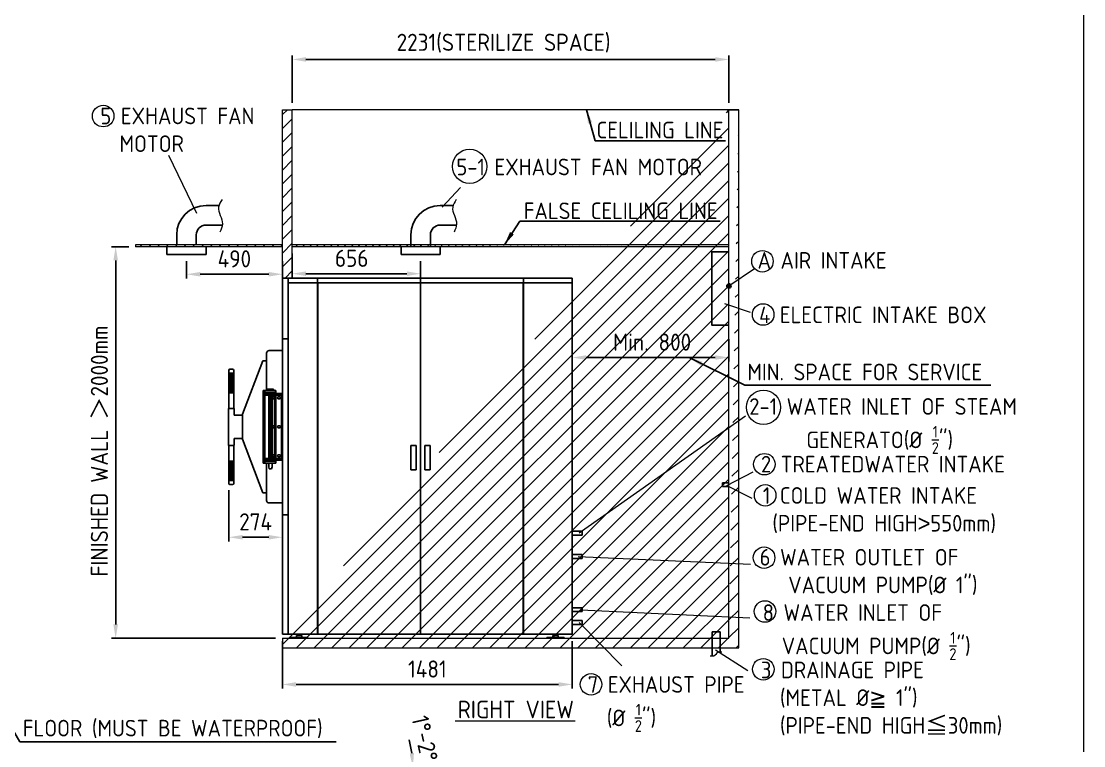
# Model space of a CAD drawing. Header units: millimetres. Extents: x -215875 to 28542, y -2277 to 9297.
# Drawn here: x 23114 to 28542, y 2074 to 5776 of the extents above; entities that cross this region are included whole.
import ezdxf

# ---------------------------------------------------------------- set-up
doc = ezdxf.new("R2010")
doc.units = ezdxf.units.MM
doc.header["$MEASUREMENT"] = 0
doc.linetypes.add('HIDDEN', pattern=[9.525, 6.35, -3.175])
doc.layers.get('0').update_dxf_attribs({"lineweight": 25})
for name, color, linetype, lineweight in [('D', 3, 'Continuous', 13), ('F', 7, 'Continuous', 15), ('H', 2, 'HIDDEN', 15), ('S', 4, 'Continuous', 15)]:
    doc.layers.add(name, color=color, linetype=linetype, lineweight=lineweight)
doc.styles.get("Standard").update_dxf_attribs({"font": 'KAIU.TTF'})
doc.styles.add('STU25', font='isocp2.shx')
doc.dimstyles.new('STU25', dxfattribs={"dimscale": 35, "dimtxt": 2.5, "dimasz": 2, "dimexe": 0.6, "dimexo": 1, "dimgap": 1, "dimtad": 1, "dimdsep": 46, "dimtxsty": 'STU25', "dimcen": 2, "dimazin": 2, "dimtfac": 1, "dimtmove": 0, "dimatfit": 3, "dimfxl": 0, "dimtolj": 1, "dimtzin": 0, "dimarcsym": 0})
doc.dimstyles.new('STU25$7', dxfattribs={"dimscale": 35, "dimtxt": 2.5, "dimasz": 2, "dimexe": 1.25, "dimexo": 0.625, "dimgap": 1, "dimtad": 0, "dimdec": 4, "dimdsep": 46, "dimtxsty": 'STU25', "dimcen": 2.5, "dimazin": 2, "dimtfac": 1, "dimtdec": 4, "dimtmove": 0, "dimatfit": 3, "dimfxl": 0, "dimtolj": 1, "dimtzin": 0, "dimarcsym": 0})

# ---------------------------------------------------------------- blocks, each defined once
blk = doc.blocks.new('*D1')
at = {"layer": 'D', "color": 0, "linetype": 'Continuous', "lineweight": -2}
for p, q in [((24498, 4588.8), (24498, 4464.8)), ((25154, 4549.6), (25154, 4464.8)), ((24568, 4485.8), (25084, 4485.8))]:
    blk.add_line(p, q, dxfattribs=at)
at = {"layer": 'D', "color": 0}
for points in [[(24568, 4497.5), (24568, 4474.2), (24498, 4485.8)], [(25084, 4474.2), (25084, 4497.5), (25154, 4485.8)]]:
    blk.add_solid(points, dxfattribs=at)
at = {"layer": 'Defpoints', "color": 0}
for p in [(24498, 4623.8), (25154, 4584.6), (25154, 4485.8)]:
    blk.add_point(p, dxfattribs=at)
at = {"layer": 'D', "color": 0, "insert": (24802, 4564.6), "char_height": 87.5, "attachment_point": 5, "style": 'STU25'}
blk.add_mtext('\\A1;656', dxfattribs=at)
blk = doc.blocks.new('*D5')
at = {"layer": 'D', "color": 0, "lineweight": -2}
for p, q in [((25929, 4152.2), (25929, 4036.6)), ((26729, 4152.2), (26729, 4036.6)), ((25999, 4057.6), (26659, 4057.6))]:
    blk.add_line(p, q, dxfattribs=at)
at = {"layer": 'D', "color": 0}
for points in [[(25999, 4069.2), (25999, 4045.9), (25929, 4057.6)], [(26659, 4045.9), (26659, 4069.2), (26729, 4057.6)]]:
    blk.add_solid(points, dxfattribs=at)
at = {"layer": 'Defpoints', "color": 0}
for p in [(25929, 4187.2), (26729, 4187.2), (26729, 4057.6)]:
    blk.add_point(p, dxfattribs=at)
at = {"layer": 'D', "color": 0, "insert": (26336.9, 4136.3), "char_height": 87.5, "attachment_point": 5, "style": 'STU25'}
blk.add_mtext('\\A1;{\\Fisocp2.shx;Min. 800}', dxfattribs=at)
blk = doc.blocks.new('*D8')
at = {"layer": 'D', "color": 0, "lineweight": -2}
for p, q in [((24448, 2608.8), (24448, 2366.6)), ((25929, 2608.8), (25929, 2366.6)), ((24518, 2387.6), (25859, 2387.6))]:
    blk.add_line(p, q, dxfattribs=at)
at = {"layer": 'D', "color": 0}
for points in [[(24518, 2399.2), (24518, 2375.9), (24448, 2387.6)], [(25859, 2375.9), (25859, 2399.2), (25929, 2387.6)]]:
    blk.add_solid(points, dxfattribs=at)
at = {"layer": 'Defpoints', "color": 0}
for p in [(24448, 2643.8), (25929, 2643.8), (25929, 2387.6)]:
    blk.add_point(p, dxfattribs=at)
at = {"layer": 'D', "color": 0, "insert": (25188.5, 2466.3), "char_height": 87.5, "attachment_point": 5, "style": 'STU25'}
blk.add_mtext('\\A1;1481', dxfattribs=at)
blk = doc.blocks.new('*D11')
at = {"layer": 'D', "color": 0, "linetype": 'Continuous', "lineweight": -2}
for p, q in [((23958, 4549.6), (23958, 4462)), ((24448, 4549.6), (24448, 4462)), ((24028, 4483), (24378, 4483))]:
    blk.add_line(p, q, dxfattribs=at)
at = {"layer": 'D', "color": 0}
for points in [[(24028, 4494.7), (24028, 4471.4), (23958, 4483)], [(24378, 4471.4), (24378, 4494.7), (24448, 4483)]]:
    blk.add_solid(points, dxfattribs=at)
at = {"layer": 'Defpoints', "color": 0}
for p in [(23958, 4584.6), (24448, 4584.6), (24448, 4483)]:
    blk.add_point(p, dxfattribs=at)
at = {"layer": 'D', "color": 0, "insert": (24202.7, 4561.8), "char_height": 87.5, "attachment_point": 5, "style": 'STU25'}
blk.add_mtext('\\A1;490', dxfattribs=at)
blk = doc.blocks.new('*D13')
at = {"layer": 'D', "color": 0, "lineweight": -2}
for p, q in [((24174.3, 3379.8), (24174.3, 3118.4)), ((24448, 3379.8), (24448, 3118.4)), ((24244.3, 3139.4), (24378, 3139.4))]:
    blk.add_line(p, q, dxfattribs=at)
at = {"layer": 'D', "color": 0}
for points in [[(24244.3, 3151.1), (24244.3, 3127.7), (24174.3, 3139.4)], [(24378, 3127.7), (24378, 3151.1), (24448, 3139.4)]]:
    blk.add_solid(points, dxfattribs=at)
at = {"layer": 'Defpoints', "color": 0}
for p in [(24174.3, 3414.8), (24448, 3414.8), (24448, 3139.4)]:
    blk.add_point(p, dxfattribs=at)
at = {"layer": 'D', "color": 0, "insert": (24311.2, 3218.1), "char_height": 87.5, "attachment_point": 5, "style": 'STU25'}
blk.add_mtext('\\A1;274', dxfattribs=at)
blk = doc.blocks.new('*D16')
at = {"layer": 'D', "color": 0, "lineweight": -2}
for p, q in [((23663, 4623.8), (23575.3, 4623.8)), ((23596.3, 4553.8), (23596.3, 2693.8)), ((24413, 2623.8), (23575.3, 2623.8))]:
    blk.add_line(p, q, dxfattribs=at)
at = {"layer": 'D', "color": 0}
for points in [[(23608, 4553.8), (23584.6, 4553.8), (23596.3, 4623.8)], [(23584.6, 2693.8), (23608, 2693.8), (23596.3, 2623.8)]]:
    blk.add_solid(points, dxfattribs=at)
at = {"layer": 'Defpoints', "color": 0}
for p in [(23698, 4623.8), (23596.3, 2623.8), (24448, 2623.8)]:
    blk.add_point(p, dxfattribs=at)
at = {"layer": 'D', "color": 0, "insert": (23469.3, 2938.4), "char_height": 87.5, "attachment_point": 1, "rotation": 90, "style": 'STU25'}
blk.add_mtext('\\A1;{\\Fisocp2.shx;FINISHED WALL \\f新細明體|b0|i0|c136|p16;＞\\Fisocp2.shx;2000mm}', dxfattribs=at)
blk = doc.blocks.new('*D18')
at = {"layer": 'D', "color": 0, "linetype": 'Continuous', "lineweight": -2}
for start, end in [(7.8044, 13.6088), (0, 2), (348.3912, 354.1956)]:
    blk.add_arc((24423.8, 1942.6), 691.3, start, end, dxfattribs=at)
at = {"layer": 'D', "color": 0}
for points in [[(25097, 2035.4), (25120.3, 2037.4), (25114.6, 1966.7)], [(25123.1, 1872.1), (25099.8, 1873.2), (25115, 1942.6)]]:
    blk.add_solid(points, dxfattribs=at)
at = {"layer": 'Defpoints', "color": 0}
for p in [(25324.2, 1974), (24423.8, 1942.6), (24423.8, 1942.6), (25115, 1950.6), (25324.8, 1942.6)]:
    blk.add_point(p, dxfattribs=at)
at = {"layer": 'D', "color": 0, "insert": (25175.2, 2110.6), "char_height": 87.5, "attachment_point": 5, "rotation": 282.6053, "style": 'STU25'}
blk.add_mtext('1%%D-2%%D', dxfattribs=at)
blk = doc.blocks.new('*D19')
at = {"layer": 'D', "color": 0, "lineweight": -2}
for p, q in [((24498, 5358.8), (24498, 5601.4)), ((26729, 5358.8), (26729, 5601.4)), ((24568, 5580.4), (26659, 5580.4))]:
    blk.add_line(p, q, dxfattribs=at)
at = {"layer": 'D', "color": 0}
for points in [[(24568, 5592.1), (24568, 5568.8), (24498, 5580.4)], [(26659, 5568.8), (26659, 5592.1), (26729, 5580.4)]]:
    blk.add_solid(points, dxfattribs=at)
at = {"layer": 'Defpoints', "color": 0}
for p in [(26729, 5580.4), (24498, 5323.8), (26729, 5323.8)]:
    blk.add_point(p, dxfattribs=at)
at = {"layer": 'D', "color": 0, "insert": (25031.7, 5711.7), "char_height": 87.5, "attachment_point": 1, "style": 'STU25'}
blk.add_mtext('\\A1;{\\Fisocp2.shx;2231(STERILIZE SPACE)}', dxfattribs=at)

msp = doc.modelspace()

# ---------------------------------------------------------------- hatches: boundary and pattern name
msp.add_hatch(color=256).paths.add_polyline_path([(26739.794, 4423.751, 1), (26718.273, 4423.751, 1)])
at = {"layer": 'H', "ltscale": 5}
h = msp.add_hatch(dxfattribs=at)
h.set_pattern_fill('ANSI31', color=256, scale=20, style=0)
h.set_pattern_definition([(45, (255661.4, 22140.04), (-44.90128, 44.90128), [])])
h.paths.add_polyline_path([(26729.033, 5323.751), (26779.033, 5323.751)], flags=16)
h.paths.add_polyline_path([(26729.033, 5323.751), (26779.033, 5323.751)], flags=16)
h.paths.add_polyline_path([(26729.033, 5323.751), (26779.033, 5323.751)], flags=0)
h.paths.add_polyline_path([(26729.033, 5323.751), (26779.033, 5323.751)], flags=0)
h.paths.add_polyline_path([(26729.033, 5323.751), (26779.033, 5323.751)], flags=0)
h.paths.add_polyline_path([(26729.033, 5323.751), (26779.033, 5323.751)], flags=0)
h.paths.add_polyline_path([(26729.033, 5323.751), (26779.033, 5323.751)], flags=0)
h.paths.add_polyline_path([(26729.033, 5323.751), (26779.033, 5323.751)], flags=0)
h.paths.add_polyline_path([(26729.033, 5323.751), (26779.033, 5323.751)], flags=0)
h.paths.add_polyline_path([(26729.033, 5323.751), (26779.033, 5323.751)], flags=0)
h.paths.add_polyline_path([(26729.033, 5323.751), (26779.033, 5323.751)], flags=0)
h.paths.add_polyline_path([(26729.033, 5323.751), (26779.033, 5323.751)], flags=0)
h.paths.add_polyline_path([(26729.033, 5323.751), (26779.033, 5323.751)], flags=0)
h.paths.add_polyline_path([(26729.033, 5323.751), (26779.033, 5323.751)], flags=0)
h.paths.add_polyline_path([(26729.033, 5323.751), (26779.033, 5323.751)], flags=0)
h.paths.add_polyline_path([(26729.033, 5323.751), (26779.033, 5323.751)], flags=0)
h.paths.add_polyline_path([(26729.033, 5323.751), (26779.033, 5323.751)], flags=0)
h.paths.add_polyline_path([(26729.033, 5323.751), (26779.033, 5323.751)], flags=0)
h.paths.add_polyline_path([(26729.033, 5323.751), (26779.033, 5323.751)], flags=0)
edge = h.paths.add_edge_path()
edge.add_line((26779.033, 2573.751), (26779.033, 5323.751))
edge.add_line((26729.033, 2623.751), (26729.033, 5323.751))
edge.add_line((24448.033, 2573.751), (26779.033, 2573.751))
edge.add_line((24448.033, 2623.751), (26729.033, 2623.751))
edge.add_line((24448.033, 2623.751), (24448.033, 2573.751))
h = msp.add_hatch(dxfattribs=at)
h.set_pattern_fill('ANSI31', color=256, scale=400, style=0)
h.set_pattern_definition([(45, (225400.977, 22969.27), (-35.355339, 35.355339), [])])
h.paths.add_polyline_path([(24448.033, 4463.751), (24448.033, 5323.751), (24498.033, 5323.751), (24498.033, 4463.751), (24478.033, 4463.751)])
at = {"layer": 'H'}
h = msp.add_hatch(dxfattribs=at)
h.set_pattern_fill('ANSI31', color=256, scale=10, style=0)
h.set_pattern_definition([(45, (238824.162, 23239.68), (-22.4506403, 22.4506403), [])])
h.paths.add_polyline_path([(24447.303, 4633.751), (23697.303, 4633.751), (23697.303, 4623.751), (24447.303, 4623.751)])
h = msp.add_hatch(dxfattribs=at)
h.set_pattern_fill('ANSI31', color=256, scale=200, style=0)
h.set_pattern_definition([(45, (225400.977, 22969.272), (-17.6776695, 17.6776695), [])])
h.paths.add_polyline_path([(26729.033, 4623.135), (26729.033, 4633.751)])
h.paths.add_polyline_path([(26729.033, 4623.135), (26729.033, 4633.751)], flags=16)
h.paths.add_polyline_path([(26729.033, 4623.135), (26729.033, 4633.751)], flags=0)
edge = h.paths.add_edge_path()
edge.add_line((26729.033, 4633.751), (24498.033, 4633.751))
edge.add_line((26729.033, 4623.751), (24498.033, 4623.751))
edge.add_line((24498.033, 4623.751), (24498.033, 4633.751))

# ---------------------------------------------------------------- linework, layer by layer
at = {"linetype": 'Continuous'}
for p, q in [((24058.033, 4834.499), (24123.953, 4834.499)), ((25254.033, 4834.499), (25319.953, 4834.499)), ((24058.033, 4734.499), (24141.328, 4734.499)), ((25254.033, 4734.499), (25337.328, 4734.499)), ((23908.033, 4633.751), (23908.033, 4684.499)), ((24008.033, 4633.751), (24008.033, 4684.499)), ((25104.033, 4623.751), (25104.033, 4684.499)), ((25204.033, 4623.751), (25204.033, 4684.499)), ((23858.033, 4623.751), (23858.033, 4584.607)), ((24058.033, 4623.751), (24058.033, 4584.607)), ((25054.033, 4623.751), (25054.033, 4584.607)), ((25254.033, 4623.751), (25254.033, 4584.607)), ((23858.033, 4584.607), (24058.033, 4584.607)), ((25054.033, 4584.607), (25254.033, 4584.607)), ((26696.658, 3418.283), (26729.033, 3418.283)), ((26696.658, 3418.283), (26696.658, 3398.283)), ((26696.658, 3398.283), (26729.033, 3398.283)), ((24489.533, 2626.751), (24578.533, 2626.751)), ((24489.533, 2623.751), (24489.533, 2626.751)), ((24578.533, 2623.751), (24489.533, 2623.751)), ((24520.754, 2626.751), (24520.754, 2636.751)), ((24547.312, 2636.751), (24547.312, 2626.751)), ((24578.533, 2626.751), (24578.533, 2623.751)), ((25798.533, 2626.751), (25798.533, 2623.751)), ((25887.533, 2626.751), (25798.533, 2626.751)), ((25798.533, 2623.751), (25887.533, 2623.751)), ((25829.754, 2636.751), (25829.754, 2626.751)), ((25856.312, 2626.751), (25856.312, 2636.751)), ((25887.533, 2623.751), (25887.533, 2626.751)), ((26684.033, 2656.126), (26644.033, 2656.126)), ((26644.033, 2656.126), (26644.033, 2532.869)), ((26684.033, 2656.126), (26684.033, 2554.702))]:
    msp.add_line(p, q, dxfattribs=at)
for p, q in [((24448.033, 4153.751), (24448.033, 4463.751)), ((24448.033, 4463.751), (24478.033, 4463.751)), ((24478.033, 4463.751), (24628.033, 4463.751)), ((24478.033, 4438.751), (24478.033, 4463.751)), ((24478.033, 4438.751), (24478.033, 4463.751)), ((24628.033, 4463.751), (25153.533, 4463.751)), ((24628.033, 4463.751), (24628.033, 4438.751)), ((25679.033, 4463.751), (25153.533, 4463.751)), ((25153.533, 4463.751), (25153.533, 4438.751)), ((25679.033, 4463.751), (25929.033, 4463.751)), ((25679.033, 4463.751), (25679.033, 4438.751)), ((25929.033, 4438.751), (25929.033, 4463.751)), ((24478.033, 2643.751), (24478.033, 4438.751)), ((24478.033, 4438.751), (24628.033, 4438.751)), ((24628.033, 2643.751), (24628.033, 4438.751)), ((24629.033, 4438.751), (25153.033, 4438.751)), ((24629.033, 2643.751), (24629.033, 4438.751)), ((25153.033, 2643.751), (25153.033, 4438.751)), ((25678.033, 4438.751), (25154.033, 4438.751)), ((25154.033, 2643.751), (25154.033, 4438.751)), ((25678.033, 2643.751), (25678.033, 4438.751)), ((25679.033, 4438.751), (25929.033, 4438.751)), ((25679.033, 2643.751), (25679.033, 4438.751)), ((25929.033, 2643.751), (25929.033, 4438.751)), ((24448.033, 4153.751), (24448.033, 3253.751)), ((24448.033, 4153.751), (24478.033, 4153.751)), ((24367.033, 4050.751), (24367.033, 4079.751)), ((24448.033, 4092.751), (24380.033, 4092.751)), ((24347.913, 4040.751), (24244.033, 3767.751)), ((24347.913, 4040.751), (24367.033, 4040.751)), ((24367.033, 3888.751), (24367.033, 4050.751)), ((24174.283, 3797.857), (24174.283, 3991.857)), ((24174.283, 3954.044), (24198.097, 3977.857)), ((24174.283, 3956.044), (24196.097, 3977.857)), ((24174.283, 3958.044), (24194.097, 3977.857)), ((24174.283, 3960.044), (24192.097, 3977.857)), ((24174.283, 3977.857), (24199.683, 3977.857)), ((24174.283, 3968.044), (24184.097, 3977.857)), ((24174.283, 3970.044), (24182.097, 3977.857)), ((24174.283, 3972.044), (24180.097, 3977.857)), ((24174.283, 3962.044), (24190.097, 3977.857)), ((24174.283, 3964.044), (24188.097, 3977.857)), ((24174.283, 3966.044), (24186.097, 3977.857)), ((24174.283, 3976.044), (24176.097, 3977.857)), ((24174.283, 3974.044), (24178.097, 3977.857)), ((24174.283, 3952.044), (24199.683, 3977.444)), ((24174.283, 3976.28), (24199.683, 3950.88)), ((24174.283, 3950.044), (24199.683, 3975.444)), ((24174.283, 3974.28), (24199.683, 3948.88)), ((24174.283, 3948.044), (24199.683, 3973.444)), ((24174.283, 3972.28), (24199.683, 3946.88)), ((24174.283, 3946.044), (24199.683, 3971.444)), ((24174.283, 3970.28), (24199.683, 3944.88)), ((24174.283, 3944.044), (24199.683, 3969.444)), ((24174.283, 3968.28), (24199.683, 3942.88)), ((24174.283, 3942.044), (24199.683, 3967.444)), ((24174.283, 3966.28), (24199.683, 3940.88)), ((24174.283, 3940.044), (24199.683, 3965.444)), ((24174.283, 3964.28), (24199.683, 3938.88)), ((24174.283, 3938.044), (24199.683, 3963.444)), ((24174.283, 3962.28), (24199.683, 3936.88)), ((24174.706, 3977.857), (24199.683, 3952.88)), ((24176.706, 3977.857), (24199.683, 3954.88)), ((24178.706, 3977.857), (24199.683, 3956.88)), ((24180.283, 3997.857), (24193.683, 3997.857)), ((24180.706, 3977.857), (24199.683, 3958.88)), ((24182.706, 3977.857), (24199.683, 3960.88)), ((24184.706, 3977.857), (24199.683, 3962.88)), ((24186.706, 3977.857), (24199.683, 3964.88)), ((24188.706, 3977.857), (24199.683, 3966.88)), ((24190.706, 3977.857), (24199.683, 3968.88)), ((24192.706, 3977.857), (24199.683, 3970.88)), ((24194.706, 3977.857), (24199.683, 3972.88)), ((24196.706, 3977.857), (24199.683, 3974.88)), ((24198.706, 3977.857), (24199.683, 3976.88)), ((24199.683, 3797.857), (24199.683, 3991.857)), ((24174.283, 3936.044), (24199.683, 3961.444)), ((24174.283, 3960.28), (24199.683, 3934.88)), ((24174.283, 3934.044), (24199.683, 3959.444)), ((24174.283, 3958.28), (24199.683, 3932.88)), ((24174.283, 3932.044), (24199.683, 3957.444)), ((24174.283, 3956.28), (24199.683, 3930.88)), ((24174.283, 3930.044), (24199.683, 3955.444)), ((24174.283, 3954.28), (24199.683, 3928.88)), ((24174.283, 3928.044), (24199.683, 3953.444)), ((24174.283, 3952.28), (24199.683, 3926.88)), ((24174.283, 3926.044), (24199.683, 3951.444)), ((24174.283, 3950.28), (24199.683, 3924.88)), ((24174.283, 3924.044), (24199.683, 3949.444)), ((24174.283, 3948.28), (24199.683, 3922.88)), ((24174.283, 3922.044), (24199.683, 3947.444)), ((24174.283, 3946.28), (24199.683, 3920.88)), ((24174.283, 3920.044), (24199.683, 3945.444)), ((24174.283, 3944.28), (24199.683, 3918.88)), ((24174.283, 3918.044), (24199.683, 3943.444)), ((24174.283, 3942.28), (24199.683, 3916.88)), ((24174.283, 3916.044), (24199.683, 3941.444)), ((24174.283, 3940.28), (24199.683, 3914.88)), ((24174.283, 3914.044), (24199.683, 3939.444)), ((24174.283, 3938.28), (24199.683, 3912.88)), ((24174.283, 3912.044), (24199.683, 3937.444)), ((24174.283, 3936.28), (24199.683, 3910.88)), ((24174.283, 3910.044), (24199.683, 3935.444)), ((24174.283, 3934.28), (24199.683, 3908.88)), ((24174.283, 3908.044), (24199.683, 3933.444)), ((24174.283, 3932.28), (24199.683, 3906.88)), ((24174.283, 3906.044), (24199.683, 3931.444)), ((24174.283, 3930.28), (24199.683, 3904.88)), ((24174.283, 3904.044), (24199.683, 3929.444)), ((24174.283, 3928.28), (24199.683, 3902.88)), ((24174.283, 3902.044), (24199.683, 3927.444)), ((24174.283, 3926.28), (24199.683, 3900.88)), ((24174.283, 3900.044), (24199.683, 3925.444)), ((24174.283, 3924.28), (24199.683, 3898.88)), ((24174.283, 3898.044), (24199.683, 3923.444)), ((24174.283, 3922.28), (24199.683, 3896.88)), ((24174.283, 3896.044), (24199.683, 3921.444)), ((24174.283, 3920.28), (24199.683, 3894.88)), ((24174.283, 3894.044), (24199.683, 3919.444)), ((24174.283, 3918.28), (24199.683, 3892.88)), ((24174.283, 3892.044), (24199.683, 3917.444)), ((24174.283, 3916.28), (24199.683, 3890.88)), ((24174.283, 3890.044), (24199.683, 3915.444)), ((24174.283, 3914.28), (24199.683, 3888.88)), ((24174.283, 3888.044), (24199.683, 3913.444)), ((24174.283, 3912.28), (24199.683, 3886.88)), ((24174.283, 3886.044), (24199.683, 3911.444)), ((24174.283, 3910.28), (24199.683, 3884.88)), ((24174.283, 3884.044), (24199.683, 3909.444)), ((24174.283, 3908.28), (24199.683, 3882.88)), ((24174.283, 3882.044), (24199.683, 3907.444)), ((24174.283, 3906.28), (24199.683, 3880.88)), ((24174.283, 3880.044), (24199.683, 3905.444)), ((24174.283, 3904.28), (24199.683, 3878.88)), ((24174.283, 3878.044), (24199.683, 3903.444)), ((24174.283, 3902.28), (24198.706, 3877.857)), ((24174.283, 3900.28), (24196.706, 3877.857)), ((24174.283, 3898.28), (24194.706, 3877.857)), ((24174.283, 3896.28), (24192.706, 3877.857)), ((24174.283, 3894.28), (24190.706, 3877.857)), ((24174.283, 3892.28), (24188.706, 3877.857)), ((24174.283, 3890.28), (24186.706, 3877.857)), ((24174.283, 3888.28), (24184.706, 3877.857)), ((24174.283, 3886.28), (24182.706, 3877.857)), ((24174.283, 3884.28), (24180.706, 3877.857)), ((24174.283, 3882.28), (24178.706, 3877.857)), ((24174.283, 3880.28), (24176.706, 3877.857)), ((24174.283, 3877.857), (24199.683, 3877.857)), ((24176.097, 3877.857), (24199.683, 3901.444)), ((24178.097, 3877.857), (24199.683, 3899.444)), ((24180.097, 3877.857), (24199.683, 3897.444)), ((24182.097, 3877.857), (24199.683, 3895.444)), ((24184.097, 3877.857), (24199.683, 3893.444)), ((24186.097, 3877.857), (24199.683, 3891.444)), ((24188.097, 3877.857), (24199.683, 3889.444)), ((24190.097, 3877.857), (24199.683, 3887.444)), ((24192.097, 3877.857), (24199.683, 3885.444)), ((24194.097, 3877.857), (24199.683, 3883.444)), ((24196.097, 3877.857), (24199.683, 3881.444)), ((24198.097, 3877.857), (24199.683, 3879.444)), ((24350.033, 3888.751), (24350.033, 3518.751)), ((24350.033, 3888.751), (24415.033, 3888.751)), ((24358.033, 3888.751), (24358.033, 3518.751)), ((24358.033, 3878.751), (24412.033, 3878.751)), ((24362.033, 3873.751), (24407.033, 3873.751)), ((24362.033, 3873.751), (24362.033, 3865.751)), ((24362.033, 3865.751), (24407.033, 3865.751)), ((24387.033, 3541.751), (24387.033, 3865.751)), ((24407.033, 3873.751), (24390.033, 3873.751)), ((24407.033, 3873.751), (24390.033, 3873.751)), ((24401.533, 3856.751), (24396.533, 3856.751)), ((24407.033, 3878.751), (24407.033, 3528.751)), ((24412.033, 3888.751), (24412.033, 3878.751)), ((24415.033, 3888.751), (24415.033, 3518.751)), ((24440.033, 3873.751), (24415.033, 3873.751)), ((24440.033, 3873.751), (24415.033, 3873.751)), ((24415.033, 3873.751), (24443.033, 3873.751)), ((24415.033, 3865.751), (24443.033, 3865.751)), ((24433.533, 3856.751), (24428.533, 3856.751)), ((24443.033, 3873.751), (24443.033, 3865.751)), ((24443.033, 3536.751), (24443.033, 3870.751)), ((24401.533, 3846.751), (24396.533, 3846.751)), ((24433.533, 3846.751), (24428.533, 3846.751)), ((24171.983, 3610.751), (24171.983, 3797.857)), ((24171.983, 3797.857), (24201.983, 3797.857)), ((24174.283, 3797.857), (24199.683, 3797.857)), ((24201.983, 3762.751), (24201.983, 3797.857)), ((24201.983, 3762.751), (24244.033, 3762.751)), ((24244.033, 3639.751), (24244.033, 3767.751)), ((24401.533, 3708.751), (24396.533, 3708.751)), ((24401.533, 3698.751), (24396.533, 3698.751)), ((24433.533, 3708.751), (24428.533, 3708.751)), ((24433.533, 3698.751), (24428.533, 3698.751)), ((24201.983, 3644.751), (24244.033, 3644.751)), ((24201.983, 3610.751), (24201.983, 3644.751)), ((24347.913, 3366.751), (24244.033, 3639.751)), ((24173.983, 3608.751), (24199.983, 3608.751)), ((24174.283, 3608.751), (24174.283, 3414.751)), ((24199.683, 3608.751), (24199.683, 3414.751)), ((25104.033, 3483.751), (25104.033, 3608.751)), ((25104.033, 3608.751), (25131.033, 3608.751)), ((25131.033, 3483.751), (25131.033, 3608.751)), ((25176.033, 3483.751), (25176.033, 3608.751)), ((25203.033, 3608.751), (25176.033, 3608.751)), ((25203.033, 3483.751), (25203.033, 3608.751)), ((24174.283, 3516.328), (24186.706, 3528.751)), ((24174.283, 3518.328), (24184.706, 3528.751)), ((24174.283, 3528.751), (24199.683, 3528.751)), ((24174.283, 3504.328), (24198.706, 3528.751)), ((24174.283, 3506.328), (24196.706, 3528.751)), ((24174.283, 3508.328), (24194.706, 3528.751)), ((24174.283, 3510.328), (24192.706, 3528.751)), ((24174.283, 3512.328), (24190.706, 3528.751)), ((24174.283, 3514.328), (24188.706, 3528.751)), ((24174.283, 3520.328), (24182.706, 3528.751)), ((24174.283, 3526.328), (24176.706, 3528.751)), ((24174.283, 3522.328), (24180.706, 3528.751)), ((24174.283, 3524.328), (24178.706, 3528.751)), ((24174.283, 3528.564), (24199.683, 3503.164)), ((24176.097, 3528.751), (24199.683, 3505.164)), ((24178.097, 3528.751), (24199.683, 3507.164)), ((24180.097, 3528.751), (24199.683, 3509.164)), ((24182.097, 3528.751), (24199.683, 3511.164)), ((24184.097, 3528.751), (24199.683, 3513.164)), ((24186.097, 3528.751), (24199.683, 3515.164)), ((24188.097, 3528.751), (24199.683, 3517.164)), ((24190.097, 3528.751), (24199.683, 3519.164)), ((24192.097, 3528.751), (24199.683, 3521.164)), ((24194.097, 3528.751), (24199.683, 3523.164)), ((24196.097, 3528.751), (24199.683, 3525.164)), ((24198.097, 3528.751), (24199.683, 3527.164)), ((24358.033, 3528.751), (24412.033, 3528.751)), ((24362.033, 3541.751), (24407.033, 3541.751)), ((24362.033, 3533.751), (24362.033, 3541.751)), ((24362.033, 3533.751), (24407.033, 3533.751)), ((24407.033, 3533.751), (24390.033, 3533.751)), ((24401.533, 3560.751), (24396.533, 3560.751)), ((24401.533, 3550.751), (24396.533, 3550.751)), ((24412.033, 3518.751), (24412.033, 3528.751)), ((24415.033, 3541.751), (24443.033, 3541.751)), ((24440.033, 3533.751), (24415.033, 3533.751)), ((24415.033, 3533.751), (24443.033, 3533.751)), ((24433.533, 3560.751), (24428.533, 3560.751)), ((24433.533, 3550.751), (24428.533, 3550.751)), ((24443.033, 3533.751), (24443.033, 3541.751)), ((24174.283, 3502.328), (24199.683, 3527.728)), ((24174.283, 3526.564), (24199.683, 3501.164)), ((24174.283, 3500.328), (24199.683, 3525.728)), ((24174.283, 3524.564), (24199.683, 3499.164)), ((24174.283, 3498.328), (24199.683, 3523.728)), ((24174.283, 3522.564), (24199.683, 3497.164)), ((24174.283, 3496.328), (24199.683, 3521.728)), ((24174.283, 3520.564), (24199.683, 3495.164)), ((24174.283, 3494.328), (24199.683, 3519.728)), ((24174.283, 3518.564), (24199.683, 3493.164)), ((24174.283, 3492.328), (24199.683, 3517.728)), ((24174.283, 3516.564), (24199.683, 3491.164)), ((24174.283, 3490.328), (24199.683, 3515.728)), ((24174.283, 3514.564), (24199.683, 3489.164)), ((24174.283, 3488.328), (24199.683, 3513.728)), ((24174.283, 3512.564), (24199.683, 3487.164)), ((24174.283, 3486.328), (24199.683, 3511.728)), ((24174.283, 3510.564), (24199.683, 3485.164)), ((24174.283, 3484.328), (24199.683, 3509.728)), ((24174.283, 3508.564), (24199.683, 3483.164)), ((24174.283, 3482.328), (24199.683, 3507.728)), ((24174.283, 3506.564), (24199.683, 3481.164)), ((24174.283, 3480.328), (24199.683, 3505.728)), ((24174.283, 3504.564), (24199.683, 3479.164)), ((24174.283, 3478.328), (24199.683, 3503.728)), ((24174.283, 3502.564), (24199.683, 3477.164)), ((24174.283, 3476.328), (24199.683, 3501.728)), ((24174.283, 3500.564), (24199.683, 3475.164)), ((24174.283, 3474.328), (24199.683, 3499.728)), ((24174.283, 3498.564), (24199.683, 3473.164)), ((24174.283, 3472.328), (24199.683, 3497.728)), ((24174.283, 3496.564), (24199.683, 3471.164)), ((24174.283, 3470.328), (24199.683, 3495.728)), ((24174.283, 3494.564), (24199.683, 3469.164)), ((24174.283, 3468.328), (24199.683, 3493.728)), ((24174.283, 3492.564), (24199.683, 3467.164)), ((24174.283, 3466.328), (24199.683, 3491.728)), ((24174.283, 3490.564), (24199.683, 3465.164)), ((24174.283, 3464.328), (24199.683, 3489.728)), ((24174.283, 3488.564), (24199.683, 3463.164)), ((24174.283, 3462.328), (24199.683, 3487.728)), ((24174.283, 3486.564), (24199.683, 3461.164)), ((24174.283, 3460.328), (24199.683, 3485.728)), ((24174.283, 3484.564), (24199.683, 3459.164)), ((24174.283, 3458.328), (24199.683, 3483.728)), ((24174.283, 3482.564), (24199.683, 3457.164)), ((24174.283, 3456.328), (24199.683, 3481.728)), ((24174.283, 3480.564), (24199.683, 3455.164)), ((24174.283, 3454.328), (24199.683, 3479.728)), ((24174.283, 3478.564), (24199.683, 3453.164)), ((24174.283, 3452.328), (24199.683, 3477.728)), ((24174.283, 3476.564), (24199.683, 3451.164)), ((24174.283, 3450.328), (24199.683, 3475.728)), ((24174.283, 3474.564), (24199.683, 3449.164)), ((24174.283, 3448.328), (24199.683, 3473.728)), ((24350.033, 3518.751), (24415.033, 3518.751)), ((24367.033, 3356.751), (24367.033, 3518.751)), ((25104.033, 3483.751), (25131.033, 3483.751)), ((25203.033, 3483.751), (25176.033, 3483.751)), ((24174.283, 3472.564), (24199.683, 3447.164)), ((24174.283, 3446.328), (24199.683, 3471.728)), ((24174.283, 3470.564), (24199.683, 3445.164)), ((24174.283, 3444.328), (24199.683, 3469.728)), ((24174.283, 3468.564), (24199.683, 3443.164)), ((24174.283, 3442.328), (24199.683, 3467.728)), ((24174.283, 3466.564), (24199.683, 3441.164)), ((24174.283, 3440.328), (24199.683, 3465.728)), ((24174.283, 3464.564), (24199.683, 3439.164)), ((24174.283, 3438.328), (24199.683, 3463.728)), ((24174.283, 3462.564), (24199.683, 3437.164)), ((24174.283, 3436.328), (24199.683, 3461.728)), ((24174.283, 3460.564), (24199.683, 3435.164)), ((24174.283, 3434.328), (24199.683, 3459.728)), ((24174.283, 3458.564), (24199.683, 3433.164)), ((24174.283, 3432.328), (24199.683, 3457.728)), ((24174.283, 3456.564), (24199.683, 3431.164)), ((24174.283, 3430.328), (24199.683, 3455.728)), ((24174.283, 3454.564), (24199.683, 3429.164)), ((24174.283, 3452.564), (24198.097, 3428.751)), ((24174.283, 3450.564), (24196.097, 3428.751)), ((24174.283, 3448.564), (24194.097, 3428.751)), ((24174.283, 3446.564), (24192.097, 3428.751)), ((24174.283, 3444.564), (24190.097, 3428.751)), ((24174.283, 3442.564), (24188.097, 3428.751)), ((24174.283, 3440.564), (24186.097, 3428.751)), ((24174.283, 3438.564), (24184.097, 3428.751)), ((24174.283, 3436.564), (24182.097, 3428.751)), ((24174.283, 3434.564), (24180.097, 3428.751)), ((24174.283, 3432.564), (24178.097, 3428.751)), ((24174.283, 3430.564), (24176.097, 3428.751)), ((24174.283, 3428.751), (24199.683, 3428.751)), ((24174.706, 3428.751), (24199.683, 3453.728)), ((24176.706, 3428.751), (24199.683, 3451.728)), ((24178.706, 3428.751), (24199.683, 3449.728)), ((24180.706, 3428.751), (24199.683, 3447.728)), ((24182.706, 3428.751), (24199.683, 3445.728)), ((24184.706, 3428.751), (24199.683, 3443.728)), ((24186.706, 3428.751), (24199.683, 3441.728)), ((24188.706, 3428.751), (24199.683, 3439.728)), ((24190.706, 3428.751), (24199.683, 3437.728)), ((24192.706, 3428.751), (24199.683, 3435.728)), ((24194.706, 3428.751), (24199.683, 3433.728)), ((24196.706, 3428.751), (24199.683, 3431.728)), ((24198.706, 3428.751), (24199.683, 3429.728)), ((24180.283, 3408.751), (24193.683, 3408.751)), ((24347.913, 3366.751), (24367.033, 3366.751)), ((24367.033, 3327.751), (24367.033, 3356.751)), ((24448.033, 3314.751), (24380.033, 3314.751)), ((24448.033, 3253.751), (24448.033, 2643.751)), ((24448.033, 3253.751), (24478.033, 3253.751)), ((25929.033, 3150.637), (25929.033, 3170.637)), ((25929.033, 3170.637), (25979.033, 3170.637)), ((25979.033, 3150.637), (25929.033, 3150.637)), ((25979.033, 3170.637), (25979.033, 3150.637)), ((25929.033, 3050.637), (25979.033, 3050.637)), ((25979.033, 3050.637), (25979.033, 3030.637)), ((25979.033, 3030.637), (25929.033, 3030.637)), ((25979.033, 2779.637), (25929.033, 2779.637)), ((25979.033, 2759.637), (25979.033, 2779.637)), ((25929.033, 2759.637), (25979.033, 2759.637)), ((25979.033, 2713.751), (25929.033, 2713.751)), ((25929.033, 2693.751), (25979.033, 2693.751)), ((25979.033, 2693.751), (25979.033, 2713.751)), ((24448.033, 2643.751), (24478.033, 2643.751)), ((24478.033, 2643.751), (24628.033, 2643.751)), ((24520.754, 2636.751), (24547.312, 2636.751)), ((24528.033, 2636.751), (24528.033, 2643.751)), ((24540.033, 2636.751), (24540.033, 2643.751)), ((24629.033, 2643.751), (25153.033, 2643.751)), ((25678.033, 2643.751), (25154.033, 2643.751)), ((25679.033, 2643.751), (25929.033, 2643.751)), ((25856.312, 2636.751), (25829.754, 2636.751)), ((25837.033, 2636.751), (25837.033, 2643.751)), ((25849.033, 2636.751), (25849.033, 2643.751))]:
    msp.add_line(p, q)
at = {"ltscale": 0.1}
for p, q in [((24366.533, 3878.251), (24367.033, 3878.751)), ((24366.533, 3874.251), (24366.533, 3878.251)), ((24366.533, 3874.251), (24367.033, 3873.751)), ((24407.533, 3878.251), (24407.033, 3878.751)), ((24407.033, 3873.751), (24407.533, 3874.251)), ((24407.533, 3878.251), (24407.533, 3874.251)), ((24366.533, 3533.251), (24367.033, 3533.751)), ((24366.533, 3533.251), (24366.533, 3529.251)), ((24366.533, 3529.251), (24367.033, 3528.751)), ((24407.033, 3533.751), (24407.533, 3533.251)), ((24407.533, 3529.251), (24407.033, 3528.751)), ((24407.533, 3529.251), (24407.533, 3533.251))]:
    msp.add_line(p, q, dxfattribs=at)
at = {"ltscale": 2}
for p, q in [((24372.033, 3895.251), (24372.533, 3895.751)), ((24372.033, 3889.251), (24372.033, 3895.251)), ((24372.533, 3888.751), (24372.033, 3889.251)), ((24372.533, 3895.751), (24401.533, 3895.751)), ((24379.033, 3888.751), (24372.533, 3888.751)), ((24379.033, 3865.751), (24379.033, 3541.751)), ((24401.533, 3888.751), (24395.033, 3888.751)), ((24395.033, 3541.751), (24395.033, 3865.751)), ((24401.533, 3895.751), (24402.033, 3895.251)), ((24402.033, 3889.251), (24401.533, 3888.751)), ((24402.033, 3895.251), (24402.033, 3889.251)), ((24379.033, 3518.751), (24379.033, 3498.751)), ((24379.033, 3498.751), (24381.033, 3488.751)), ((24381.033, 3488.751), (24393.033, 3488.751)), ((24393.033, 3488.751), (24395.033, 3498.751)), ((24395.033, 3498.751), (24395.033, 3518.751))]:
    msp.add_line(p, q, dxfattribs=at)
at = {"linetype": 'Continuous'}
msp.add_lwpolyline([(26729.033, 4597.621), (26641.447, 4597.621), (26641.447, 4223.751), (26729.033, 4223.751)], dxfattribs=at)
msp.add_circle((26729.033, 4423.751), 10.761)
for centre, radius in [((24058.033, 4684.499), 150), ((25254.033, 4684.499), 150), ((24058.033, 4684.499), 50), ((25254.033, 4684.499), 50)]:
    msp.add_arc(centre, radius, 90, 180, dxfattribs=at)
for centre, radius, start, end in [((24380.033, 4079.751), 13, 90, 180), ((24180.283, 3991.857), 6, 90, 180), ((24193.683, 3991.857), 6, 0, 90), ((24396.533, 3851.751), 5, 90, 107.457603), ((24401.533, 3851.751), 5, 270, 90), ((24428.533, 3851.751), 5, 90, 270), ((24433.533, 3851.751), 5, 270, 90), ((24440.033, 3870.751), 3, 0, 90), ((24440.033, 3870.751), 3, 0, 90), ((24396.533, 3851.751), 5, 252.542397, 270), ((24396.533, 3703.751), 5, 90, 107.457603), ((24396.533, 3703.751), 5, 252.542397, 270), ((24401.533, 3703.751), 5, 270, 90), ((24428.533, 3703.751), 5, 90, 270), ((24433.533, 3703.751), 5, 270, 90), ((24173.983, 3610.751), 2, 180, 270), ((24199.983, 3610.751), 2, 270, 0), ((24396.533, 3555.751), 5, 90, 107.457603), ((24396.533, 3555.751), 5, 252.542397, 270), ((24401.533, 3555.751), 5, 270, 90), ((24428.533, 3555.751), 5, 90, 270), ((24433.533, 3555.751), 5, 270, 90), ((24440.033, 3536.751), 3, 270, 0), ((24180.283, 3414.751), 6, 180, 270), ((24193.683, 3414.751), 6, 270, 0), ((24380.033, 3327.751), 13, 180, 270)]:
    msp.add_arc(centre, radius, start, end)
at = {"layer": 'D'}
for p, q in [((24010.745, 4793.916), (23867.908, 5089.319)), ((26729.033, 4423.751), (26860.37, 4512.084)), ((26706.6, 4333.432), (26838.314, 4290.111)), ((25963.173, 3162.221), (26813.672, 3759.167)), ((26718.297, 3404.61), (26853.513, 3473.783)), ((26718.297, 3404.61), (26845.33, 3338.912)), ((25959.595, 3041.895), (26839.246, 3001.438)), ((25972.979, 2769.148), (26836.501, 2727.225)), ((25964.517, 2704.134), (26181.14, 2482.621)), ((26660.503, 2564.922), (26825.229, 2458.587)), ((25330.87, 2202.457), (25943.571, 2202.457))]:
    msp.add_line(p, q, dxfattribs=at)
at = {"layer": 'D', "linetype": 'Continuous'}
msp.add_line((25264.384, 4826.548), (25357.453, 4926.11), dxfattribs=at)
at = {"layer": 'D'}
for centre, radius in [((23532.613, 5291.032), 55), ((25404.373, 5033.915), 87.5), ((26900.203, 4549.425), 55), ((26903.895, 4277.371), 55), ((26905.731, 3803.18), 87.5), ((26910.066, 3512.583), 55), ((26914.223, 3353.803), 55), ((26908.687, 3034.842), 55), ((26913.04, 2760.265), 55), ((26904.443, 2465.092), 55), ((26024.798, 2387.775), 55)]:
    msp.add_circle(centre, radius, dxfattribs=at)
for points in [[(24140.268, 4864.076), (24122.006, 4826.172), (24141.673, 4739.834), (24129.03, 4697.718)], [(25336.268, 4864.076), (25318.006, 4826.172), (25337.673, 4739.834), (25325.03, 4697.718)], [(26633.37, 2534.009), (26651.698, 2534.009), (26678.104, 2553.878), (26693.326, 2553.878)]]:
    msp.add_spline(points, degree=3, dxfattribs=at)
at = {"layer": 'F', "color": 6}
msp.add_lwpolyline([(15356.57, 9296.576), (15356.57, 26.576), (28541.57, 26.576), (28541.57, 9296.576)], close=True, dxfattribs=at)
msp.add_lwpolyline([(15356.57, 9296.576), (15356.57, 26.576), (28541.57, 26.576), (28541.57, 9296.576)], close=True, dxfattribs=at)
at = {"layer": 'S', "linetype": 'Continuous'}
for p, q in [((24448.033, 5323.751), (24498.033, 5323.751)), ((26729.033, 5323.751), (24498.033, 5323.751)), ((24498.033, 4463.751), (24498.033, 5323.751)), ((26729.033, 2623.751), (26729.033, 5323.751)), ((26779.033, 5323.751), (26729.033, 5323.751)), ((26779.033, 2573.751), (26779.033, 5323.751)), ((24448.033, 4633.751), (23698.033, 4633.751)), ((24448.033, 4623.751), (23698.033, 4623.751)), ((26729.033, 4633.751), (24498.033, 4633.751)), ((26729.033, 4623.751), (24498.033, 4623.751)), ((24448.033, 2623.751), (26729.033, 2623.751)), ((24448.033, 2573.751), (26779.033, 2573.751))]:
    msp.add_line(p, q, dxfattribs=at)
at = {"layer": 'S'}
for p, q in [((24448.033, 5323.751), (24498.033, 5323.751)), ((24448.033, 4463.751), (24448.033, 5323.751)), ((26729.033, 5323.751), (26779.033, 5323.751)), ((23698.033, 4633.751), (23698.033, 4623.751)), ((24448.033, 4623.751), (24448.033, 4633.751)), ((24448.033, 4463.751), (24498.033, 4463.751)), ((24448.033, 2623.751), (24448.033, 2573.751))]:
    msp.add_line(p, q, dxfattribs=at)

# ---------------------------------------------------------------- texts
at = {"layer": 'D', "color": 11, "attachment_point": 1}
for s, insert, char_height in [('{\\Fisocp2.shx;\\C3;5 EXHAUST FAN \\P  MOTOR}', (23518.449, 5334.193), 85), ('{\\Fisocp.shx;\\C3;CELILING LINE}', (26052.674, 5262.053), 85), ('{\\Fisocp2.shx;\\C3;5-1 EXHAUST FAN MOTOR}', (25336.957, 5073.478), 85), ('{\\Fisocp2.shx;\\C3;FALSE CELILING LINE}', (25680.762, 4849.611), 85), ('{\\Fisocp2.shx;\\C3;A AIR INTAKE}', (26875.257, 4596.594), 85), ('{\\Fisocp2.shx;\\C3;4 ELECTRIC INTAKE BOX}', (26883.186, 4318.114), 85), ('{\\Fisocp2.shx;\\C3;MIN. SPACE FOR SERVICE}', (26822.97, 4026.164), 85), ('\\A1;{\\Fisocp2.shx;\\C3;2-1 WATER INLET OF STEAM \\P      GENERATO(%%c \\H0.7x;\\S1/2;\\H1.429x;")}', (26832.878, 3850.024), 85), ('{\\Fisocp2.shx;\\C3;2 TREATEDWATER INTAKE}', (26892.826, 3555.339), 85), ('{\\Fisocp2.shx;\\C3;1 COLD WATER INTAKE\\P (PIPE-END HIGH\\f新細明體|b0|i0|c136|p18;>\\Fisocp2.shx;550mm)}', (26902.263, 3395.312), 85), ('\\A1;{\\Fisocp2.shx;\\C3;8 WATER INLET OF \\P  VACUUM PUMP(%%c \\H0.7x;\\S1/2;\\H1.429x;")}', (26901.464, 2797.277), 85), ('{\\Fisocp2.shx;\\C3;3 DRAINAGE PIPE \\P  (METAL %%C\\f新細明體|b0|i0|c136|p18;≧\\Fisocp2.shx; 1")\\P  (PIPE-END HIGH\\f標楷體|b0|i0|c136|p65;≦\\Fisocp2.shx;30mm)}', (26892.325, 2504.172), 85), ('{\\Fisocp2.shx;RIGHT VIEW}', (25343.55, 2304.772), 90), ('{\\Fisocp2.shx;\\C3;FLOOR (MUST BE WATERPROOF)}', (23121.894, 2206.759), 85)]:
    msp.add_mtext(s, dxfattribs=dict(at, insert=insert, char_height=char_height))
at = {"layer": 'D', "color": 11, "char_height": 85, "attachment_point": 1, "style": 'STU25'}
for s, insert in [('{\\C3;6 WATER OUTLET OF \\P   VACUUM PUMP(%%c 1")}', (26886.208, 3079.884)), ('\\A1;{\\C3;7 EXHAUST PIPE\\P  (%%c \\H0.7x;\\S1/2;\\H1.429x;")}', (26007.902, 2429.716))]:
    msp.add_mtext(s, dxfattribs=dict(at, insert=insert))

# ---------------------------------------------------------------- dimensions: what is measured, and where the dimension line sits
at = {"layer": 'D'}
dim = msp.add_linear_dim(base=(26729.033, 5580.431), p1=(24498.033, 5323.751), p2=(26729.033, 5323.751), text='{\\Fisocp2.shx;<>(STERILIZE SPACE)}', dimstyle='STU25', dxfattribs=at)
dim.commit()
dim.dimension.update_dxf_attribs({"geometry": '*D19', "text_midpoint": (25613.533, 5663.556)})
dim = msp.add_linear_dim(base=(23596.301, 2623.751), p1=(23698.033, 4623.751), p2=(24448.033, 2623.751), angle=90, text='{\\Fisocp2.shx;FINISHED WALL \\f新細明體|b0|i0|c136|p16;＞\\Fisocp2.shx;<>mm}', dimstyle='STU25', dxfattribs=at)
dim.commit()
dim.dimension.update_dxf_attribs({"geometry": '*D16', "text_midpoint": (23596.301, 3602.852), "dimtype": 160})
at = {"layer": 'D', "linetype": 'Continuous'}
for base, p1, p2, picture, middle in [((24448.033, 4483.045), (23958.033, 4584.607), (24448.033, 4584.607), '*D11', (24202.653, 4483.045)), ((25154.033, 4485.819), (24498.033, 4623.751), (25154.033, 4584.607), '*D1', (24801.96, 4485.819))]:
    dim = msp.add_linear_dim(base=base, p1=p1, p2=p2, dimstyle='STU25', dxfattribs=at)
    dim.commit()
    dim.dimension.update_dxf_attribs({"geometry": picture, "text_midpoint": middle, "dimtype": 160})
at = {"layer": 'D'}
dim = msp.add_linear_dim(base=(26729.033, 4057.554), p1=(25929.033, 4187.216), p2=(26729.033, 4187.216), text='{\\Fisocp2.shx;Min. <>}', dimstyle='STU25', dxfattribs=at)
dim.commit()
dim.dimension.update_dxf_attribs({"geometry": '*D5', "text_midpoint": (26336.9, 4057.554), "dimtype": 160})
dim = msp.add_linear_dim(base=(24448.033, 3139.397), p1=(24174.283, 3414.751), p2=(24448.033, 3414.751), dimstyle='STU25', override={"dimdec": 0}, dxfattribs=at)
dim.commit()
dim.dimension.update_dxf_attribs({"geometry": '*D13', "text_midpoint": (24311.158, 3139.397), "dimtype": 160})
dim = msp.add_linear_dim(base=(25929.033, 2387.553), p1=(24448.033, 2643.751), p2=(25929.033, 2643.751), dimstyle='STU25', dxfattribs=at)
dim.commit()
dim.dimension.update_dxf_attribs({"geometry": '*D8', "text_midpoint": (25188.533, 2387.553), "dimtype": 160})
at = {"layer": 'D', "linetype": 'Continuous'}
dim = msp.add_angular_dim_2l(base=(25114.995, 1950.605), line1=((24423.771, 1942.562), (25324.771, 1942.562)), line2=((24423.771, 1942.562), (25324.222, 1974.006)), text='1%%D-2%%D', dimstyle='STU25', override={"dimtxsty": 'STU25'}, dxfattribs=at)
dim.commit()
dim.dimension.update_dxf_attribs({"geometry": '*D18', "text_midpoint": (25098.38, 2093.42), "dimtype": 162})

# ---------------------------------------------------------------- leaders
at = {"layer": 'D'}
for points in [[(26001.156, 5323.751), (26045.292, 5164.739), (26711.323, 5164.739)], [(25582.616, 4633.751), (25660.292, 4754.608), (26684.452, 4754.608)], [(26526.734, 4057.554), (26810.096, 3916.272), (28067.301, 3916.272)], [(22797.702, 2623.751), (23106.798, 2093.833), (24722.636, 2093.833)]]:
    msp.add_leader(points, dimstyle='STU25$7', override={"dimgap": 1, "dimtad": 0}, dxfattribs=at)

doc.saveas('drawing.dxf')
